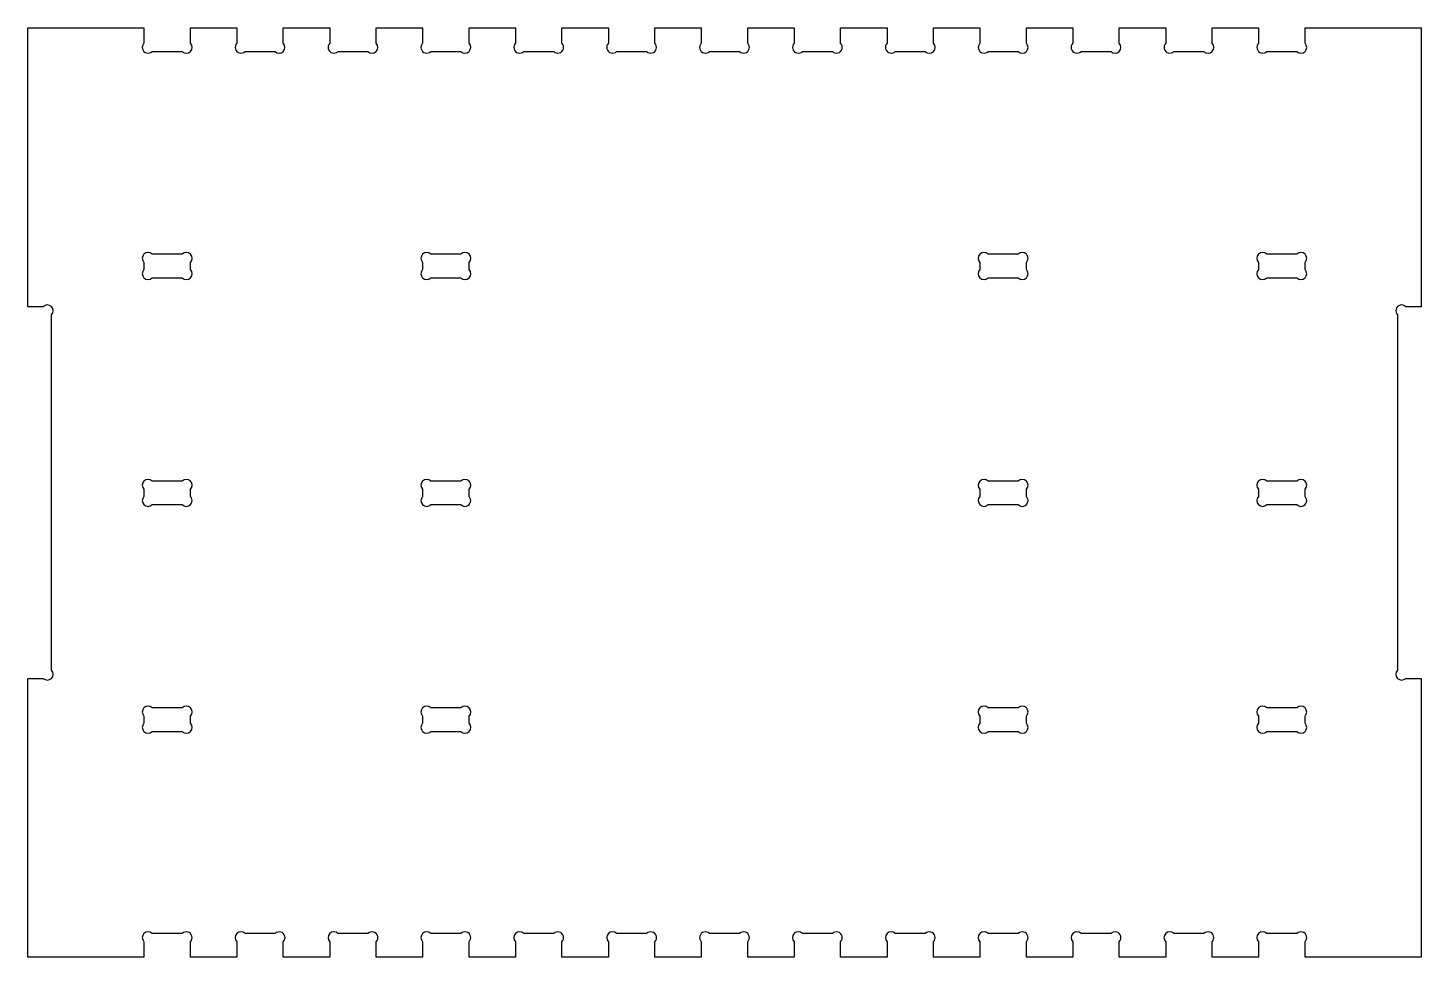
# Model space of a CAD drawing. Header units: inches. Extents: x -15 to 15, y -32.8 to -12.8.
import ezdxf

# ---------------------------------------------------------------- set-up
doc = ezdxf.new("R2010")
doc.units = ezdxf.units.IN
doc.layers.get('0').update_dxf_attribs({"linetype": 'CONTINUOUS'})

msp = doc.modelspace()

# ---------------------------------------------------------------- linework, layer by layer
for points in [[(12.323, -13.316, 1), (12.5, -13.14), (12.5, -12.809), (15, -12.809), (15, -18.809), (14.669, -18.809, 1), (14.492, -18.985), (14.492, -26.632, 1), (14.669, -26.809), (15, -26.809), (15, -32.809), (12.5, -32.809), (12.5, -32.478, 1), (12.323, -32.301), (11.677, -32.301, 1), (11.5, -32.478), (11.5, -32.809), (10.5, -32.809), (10.5, -32.478, 1), (10.323, -32.301), (9.677, -32.301, 1), (9.5, -32.478), (9.5, -32.809), (8.5, -32.809), (8.5, -32.478, 1), (8.323, -32.301), (7.677, -32.301, 1), (7.5, -32.478), (7.5, -32.809), (6.5, -32.809), (6.5, -32.478, 1), (6.323, -32.301), (5.677, -32.301, 1), (5.5, -32.478), (5.5, -32.809), (4.5, -32.809), (4.5, -32.478, 1), (4.323, -32.301), (3.677, -32.301, 1), (3.5, -32.478), (3.5, -32.809), (2.5, -32.809), (2.5, -32.478, 1), (2.323, -32.301), (1.677, -32.301, 1), (1.5, -32.478), (1.5, -32.809), (0.5, -32.809), (0.5, -32.478, 1), (0.323, -32.301), (-0.323, -32.301, 1), (-0.5, -32.478), (-0.5, -32.809), (-1.5, -32.809), (-1.5, -32.478, 1), (-1.677, -32.301), (-2.323, -32.301, 1), (-2.5, -32.478), (-2.5, -32.809), (-3.5, -32.809), (-3.5, -32.478, 1), (-3.677, -32.301), (-4.323, -32.301, 1), (-4.5, -32.478), (-4.5, -32.809), (-5.5, -32.809), (-5.5, -32.478, 1), (-5.677, -32.301), (-6.323, -32.301, 1), (-6.5, -32.478), (-6.5, -32.809), (-7.5, -32.809), (-7.5, -32.478, 1), (-7.677, -32.301), (-8.323, -32.301, 1), (-8.5, -32.478), (-8.5, -32.809), (-9.5, -32.809), (-9.5, -32.478, 1), (-9.677, -32.301), (-10.323, -32.301, 1), (-10.5, -32.478), (-10.5, -32.809), (-11.5, -32.809), (-11.5, -32.478, 1), (-11.677, -32.301), (-12.323, -32.301, 1), (-12.5, -32.478), (-12.5, -32.809), (-15, -32.809), (-15, -26.809), (-14.669, -26.809, 1), (-14.492, -26.632), (-14.492, -18.985, 1), (-14.669, -18.809), (-15, -18.809), (-15, -12.809), (-12.5, -12.809), (-12.5, -13.14, 1), (-12.323, -13.316), (-11.677, -13.316, 1), (-11.5, -13.14), (-11.5, -12.809), (-10.5, -12.809), (-10.5, -13.14, 1), (-10.323, -13.316), (-9.677, -13.316, 1), (-9.5, -13.14), (-9.5, -12.809), (-8.5, -12.809), (-8.5, -13.14, 1), (-8.323, -13.316), (-7.677, -13.316, 1), (-7.5, -13.14), (-7.5, -12.809), (-6.5, -12.809), (-6.5, -13.14, 1), (-6.323, -13.316), (-5.677, -13.316, 1), (-5.5, -13.14), (-5.5, -12.809), (-4.5, -12.809), (-4.5, -13.14, 1), (-4.323, -13.316), (-3.677, -13.316, 1), (-3.5, -13.14), (-3.5, -12.809), (-2.5, -12.809), (-2.5, -13.14, 1), (-2.323, -13.316), (-1.677, -13.316, 1), (-1.5, -13.14), (-1.5, -12.809), (-0.5, -12.809), (-0.5, -13.14, 1), (-0.323, -13.316), (0.323, -13.316, 1), (0.5, -13.14), (0.5, -12.809), (1.5, -12.809), (1.5, -13.14, 1), (1.677, -13.316), (2.323, -13.316, 1), (2.5, -13.14), (2.5, -12.809), (3.5, -12.809), (3.5, -13.14, 1), (3.677, -13.316), (4.323, -13.316, 1), (4.5, -13.14), (4.5, -12.809), (5.5, -12.809), (5.5, -13.14, 1), (5.677, -13.316), (6.323, -13.316, 1), (6.5, -13.14), (6.5, -12.809), (7.5, -12.809), (7.5, -13.14, 1), (7.677, -13.316), (8.323, -13.316, 1), (8.5, -13.14), (8.5, -12.809), (9.5, -12.809), (9.5, -13.14, 1), (9.677, -13.316), (10.323, -13.316, 1), (10.5, -13.14), (10.5, -12.809), (11.5, -12.809), (11.5, -13.14, 1), (11.677, -13.316)], [(-11.677, -18.188, 1), (-11.5, -18.011), (-11.5, -17.857, 1), (-11.677, -17.68), (-12.323, -17.68, 1), (-12.5, -17.857), (-12.5, -18.011, 1), (-12.323, -18.188)], [(-5.677, -18.188, 1), (-5.5, -18.011), (-5.5, -17.857, 1), (-5.677, -17.68), (-6.323, -17.68, 1), (-6.5, -17.857), (-6.5, -18.011, 1), (-6.323, -18.188)], [(6.323, -18.188, 1), (6.5, -18.011), (6.5, -17.857, 1), (6.323, -17.68), (5.677, -17.68, 1), (5.5, -17.857), (5.5, -18.011, 1), (5.677, -18.188)], [(12.323, -18.188, 1), (12.5, -18.011), (12.5, -17.857, 1), (12.323, -17.68), (11.677, -17.68, 1), (11.5, -17.857), (11.5, -18.011, 1), (11.677, -18.188)], [(-11.677, -23.07, 1), (-11.5, -22.894), (-11.5, -22.739, 1), (-11.677, -22.563), (-12.323, -22.563, 1), (-12.5, -22.739), (-12.5, -22.894, 1), (-12.323, -23.07)], [(-5.677, -23.07, 1), (-5.5, -22.894), (-5.5, -22.739, 1), (-5.677, -22.563), (-6.323, -22.563, 1), (-6.5, -22.739), (-6.5, -22.894, 1), (-6.323, -23.07)], [(6.323, -23.07, 1), (6.5, -22.894), (6.5, -22.739, 1), (6.323, -22.563), (5.677, -22.563, 1), (5.5, -22.739), (5.5, -22.894, 1), (5.677, -23.07)], [(12.323, -23.07, 1), (12.5, -22.894), (12.5, -22.739, 1), (12.323, -22.563), (11.677, -22.563, 1), (11.5, -22.739), (11.5, -22.894, 1), (11.677, -23.07)], [(-11.677, -27.953, 1), (-11.5, -27.776), (-11.5, -27.622, 1), (-11.677, -27.445), (-12.323, -27.445, 1), (-12.5, -27.622), (-12.5, -27.776, 1), (-12.323, -27.953)], [(-5.677, -27.953, 1), (-5.5, -27.776), (-5.5, -27.622, 1), (-5.677, -27.445), (-6.323, -27.445, 1), (-6.5, -27.622), (-6.5, -27.776, 1), (-6.323, -27.953)], [(6.323, -27.953, 1), (6.5, -27.776), (6.5, -27.622, 1), (6.323, -27.445), (5.677, -27.445, 1), (5.5, -27.622), (5.5, -27.776, 1), (5.677, -27.953)], [(12.323, -27.953, 1), (12.5, -27.776), (12.5, -27.622, 1), (12.323, -27.445), (11.677, -27.445, 1), (11.5, -27.622), (11.5, -27.776, 1), (11.677, -27.953)]]:
    msp.add_lwpolyline(points, format="xyb", close=True)

doc.saveas('drawing.dxf')
